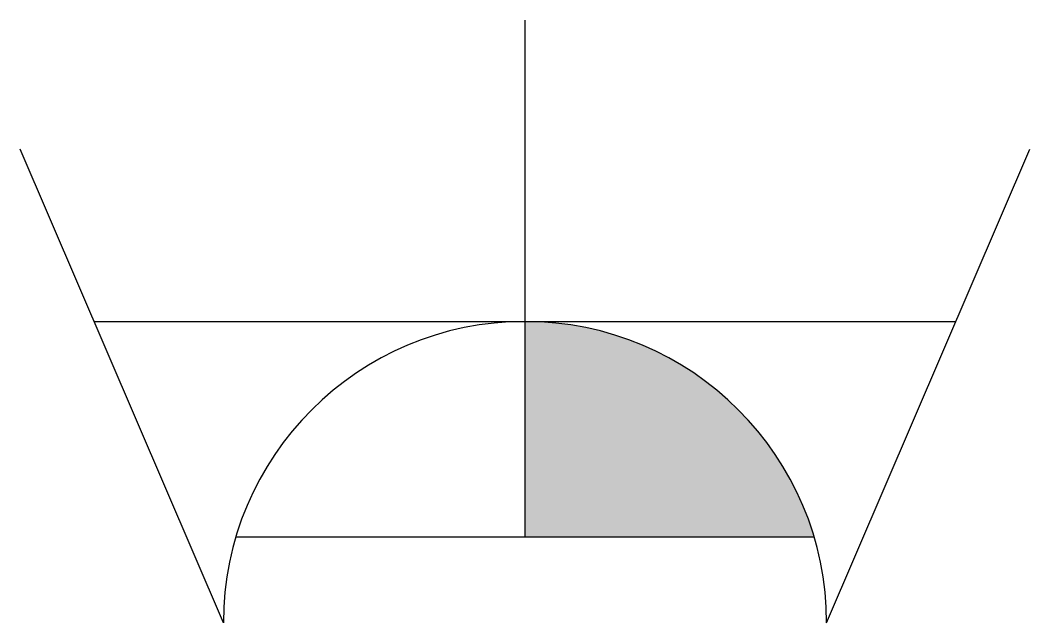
# Model space of a CAD drawing. Extents: x -28518 to -28284, y 6126 to 6266.
import ezdxf

# ---------------------------------------------------------------- set-up
doc = ezdxf.new("R2010")
doc.units = 0
doc.header["$MEASUREMENT"] = 0
doc.layers.get('0').update_dxf_attribs({"linetype": 'CONTINUOUS'})

msp = doc.modelspace()

# ---------------------------------------------------------------- hatches: boundary and pattern name
msp.add_hatch(color=256).paths.add_polyline_path([(-28400.81, 6196.43), (-28400.81, 6146.43), (-28333.73, 6146.43, 0.331679)])

# ---------------------------------------------------------------- linework, layer by layer
for p, q in [((-28400.81, 6146.43), (-28400.81, 6266.43)), ((-28470.81, 6126.43), (-28517.96, 6236.43)), ((-28330.81, 6126.43), (-28283.67, 6236.43)), ((-28500.81, 6196.43), (-28300.81, 6196.43)), ((-28467.89, 6146.43), (-28333.73, 6146.43))]:
    msp.add_line(p, q)
msp.add_arc((-28400.81, 6126.43), 70, 0, 180)

doc.saveas('drawing.dxf')
